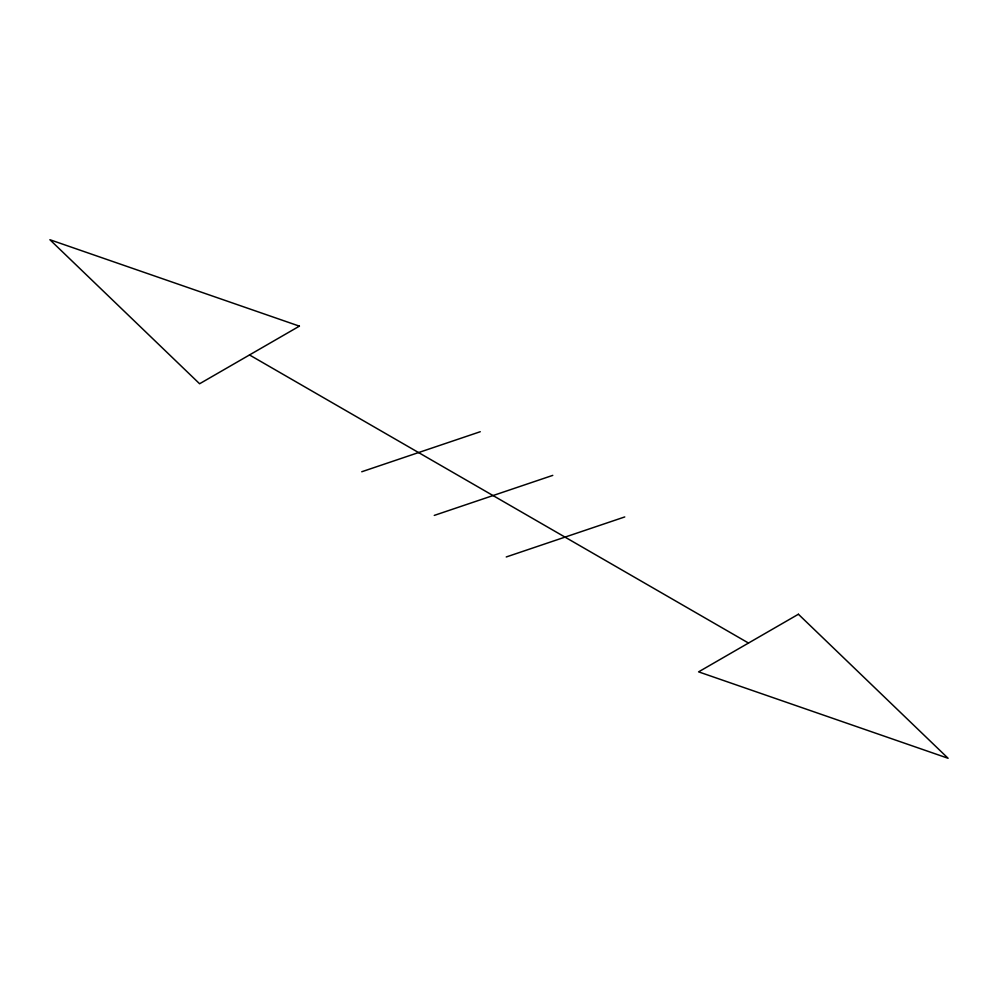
<?xml version="1.0" encoding="UTF-8"?>
<svg xmlns="http://www.w3.org/2000/svg" width="998" height="998" viewBox="0 0 998 998"><rect width="100%" height="100%" fill="white"/><g stroke="black" fill="none" stroke-linecap="round" stroke-linejoin="round"><path stroke-width="1.5" d="M361.75 471.755L480.263 431.722M434.267 515.405L552.78 475.372M506.248 556.971L624.76 516.939M249.5 354.951L748.5 643.049M299.4 326.146L199.6 383.756L49.9 239.72L299.4 326.146M798.4 614.244L698.6 671.854L948.1 758.28L798.4 614.244"/></g></svg>
